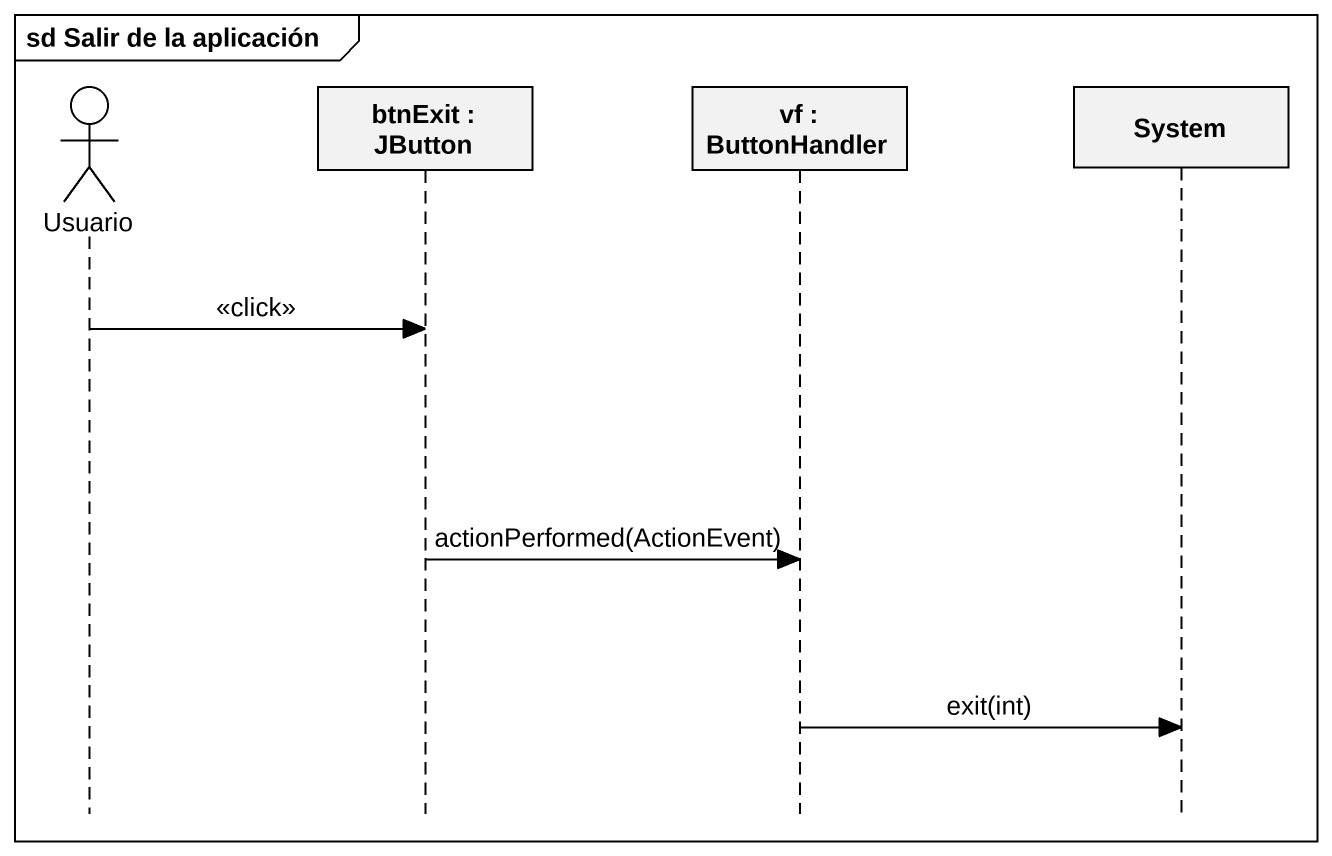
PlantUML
@startuml
mainframe sd Salir de la aplicación
hide footbox
actor Usuario
participant "btnExit : JButton" as btnExit
participant "vf : ButtonHandler" as vf
participant System

Usuario -> btnExit : <<click>>
btnExit -> vf : actionPerformed(ActionEvent)
vf -> System : exit(int)
@enduml
